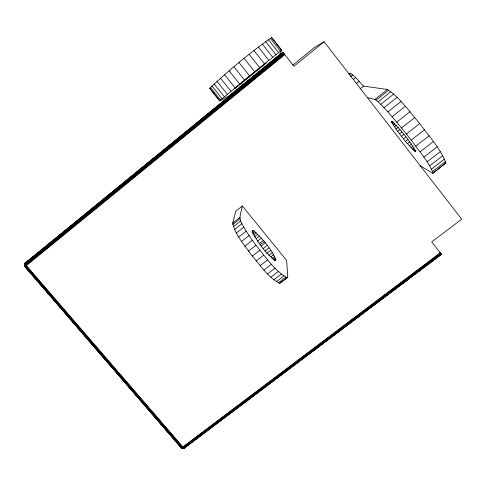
<?xml version="1.0" encoding="UTF-8"?>
<svg xmlns="http://www.w3.org/2000/svg" width="486" height="486" viewBox="0 0 486 486"><rect width="100%" height="100%" fill="white"/><g stroke="black" fill="none" stroke-linecap="round" stroke-linejoin="round"><path stroke-width="0.73" d="M283.496 52.986L25.308 263.868L24.695 264.864L25.144 266.577L181.448 447.709L182.76 448.542L182.833 446.95L26.378 265.563L25.308 263.868L25.339 262.805L24.895 263.382L26.378 265.563L284.808 54.614L282.931 52.354M174.608 439.873L181.144 447.697L182.833 446.95C183.41 449.161 186.363 448.56 182.833 446.95C180.646 447.952 182.858 449.331 182.833 446.95L440.231 252.811L441.458 254.457L439.818 252.732M219.763 100.888L209.679 88.209C229.234 70.075 249.938 52.664 271.771 37.446L281.765 50.192L279.681 54.699L229.763 95.487L219.763 100.888L209.679 88.209M182.019 448.214L182.833 446.95L183.884 448.165L184.656 448.025M181.661 447.916L181.047 447.327M181.144 447.697L24.962 266.729L24.743 266.352L26.378 265.563L24.47 265.052L24.476 264.208L24.355 265.326L26.378 265.563L24.956 266.735L35.502 278.672M287.773 277.318L286.643 260.447L242.356 206.021L235.722 211.282L232.703 223.044C235.376 235.667 245.138 245.691 252.258 256.122C260.684 265.617 268.072 277.561 279.711 283.277L287.773 277.318L279.711 283.277M33.443 256.614L25.041 263.096L24.774 264.086L26.378 265.563C23.802 265.38 24.093 266.528 26.378 265.563L24.379 264.317M24.422 265.702L24.415 264.627M26.378 265.563C24.47 265.787 24.628 262.191 24.355 264.439M287.001 277.652C273.904 270.271 265.478 256.553 255.964 245.236C250.891 238.328 245.916 231.3 241.943 223.688C237.921 218.238 241.384 211.847 242.356 206.021M283.308 52.755L25.217 263.576L24.355 265.326M183.283 448.292L182.864 448.274M182.39 448.469L183.896 447.892L441.124 253.971M24.403 264.572L25.175 263.321L283.15 52.573M183.872 448.42L184.48 447.977M24.476 264.056L283.034 52.445M182.76 448.542L183.24 448.444M420.293 165.799L432.765 173.314L445.893 162.95C440.273 148.194 428.889 136.256 419.74 123.566C409.498 111.883 400.513 98.166 387.464 89.467L363.613 86.113C359.124 81.861 355.521 75.907 349.835 73.252L348.717 74.151M183.969 448.39L183.331 448.359L182.833 446.95L181.661 448.128M445.893 162.95L432.765 173.314M24.507 263.916L26.985 261.966M219.769 100.778L254.664 71.661L281.765 50.192M229.763 95.487L279.681 54.699M25.236 262.932L282.961 52.373M283.721 53.26L25.448 264.19L24.938 265.016L25.308 266.437L182.493 448.153L182.05 448.062M283.97 53.563L25.63 264.524L25.205 265.356L25.521 266.261L181.922 447.533L182.943 447.971L440.942 253.728M284.237 53.897L25.849 264.87L25.77 266.055L182.207 447.375L182.9 447.673L440.729 253.455M284.517 54.25L26.098 265.222L26.062 265.818L182.864 447.333L440.492 253.145M292.76 65.118L314.491 47.452L324.107 41.753L461.7 219.192L431.696 241.925L440.231 252.811M324.107 41.753L293.939 66.266L284.808 54.614M349.148 74.868L350.849 73.508M350.497 76.788L352.781 74.953M353.292 79.425L355.6 77.578M356.329 83.659L359.245 81.332M360.09 88.926L363.613 86.113M367.386 97.571L374.858 99.466L387.464 89.467M374.858 99.466L376.128 100.159L388.843 90.074M376.128 100.159L378.102 101.781L390.932 91.611M378.102 101.781L380.757 104.308L393.696 94.065M232.703 223.044L239.902 217.345M232.727 224.483L239.975 218.749M233.359 226.646L240.661 220.875M380.757 104.308L384.031 107.692L397.068 97.382M234.598 229.489L241.943 223.688M384.031 107.692L387.852 111.859L400.98 101.501M236.415 232.958L243.802 227.126M238.772 236.961L246.202 231.111M387.852 111.859L392.117 116.713L405.324 106.312M251.876 232.138L253.637 230.747C262.768 238.851 271.376 248.759 275.981 260.119L275.744 260.514C265.496 253.571 257.361 242.192 252.173 230.929L252.331 230.437L253.637 230.747M391.631 122.229L391.345 121.075C400.986 129.58 409.491 140.448 415.73 151.723L415.427 151.747C406.108 143.236 398.392 132.86 391.631 122.229L392.816 121.293M241.609 241.408L249.081 235.534M252.398 233.377L254.743 231.53M392.275 123.414L394.055 122.016M392.117 116.713L396.716 122.126L409.99 111.695M253.182 234.999L256.11 232.703M393.241 124.963L395.009 123.572M254.19 236.974L257.689 234.228M394.486 126.828L396.837 124.981M244.865 246.171L252.362 240.284M255.952 238.802L259.445 236.062M395.981 128.954L398.332 127.107M396.716 122.126L401.521 127.94L414.837 117.503M257.258 241.342L261.328 238.152M397.682 131.281L400.027 129.44M248.449 251.122L255.964 245.236M259.214 243.62L263.284 240.436M399.541 133.741L401.879 131.906M260.204 244.816L264.269 241.633M261.189 246.044L265.259 242.86M401.503 136.28L403.848 134.446M401.521 127.94L406.399 133.996L419.74 123.566M252.258 256.122L259.785 250.241M263.133 248.534L267.203 245.357M403.526 138.82L405.871 136.991M264.985 251.031L269.056 247.854M405.549 141.298L407.894 139.464M256.189 261.037L263.716 255.162M433.093 172.816C427.923 160.738 418.756 150.757 411.199 140.12L424.545 129.707M266.699 253.473L270.781 250.29M407.517 143.643L409.868 141.809M268.813 255.326L272.318 252.592M409.376 145.794L411.733 143.953M270.702 256.985L273.636 254.7M411.077 147.683L413.44 145.843M260.125 265.727L267.652 259.87M415.791 146.134L429.126 135.758M271.747 258.85L274.687 256.559M412.578 149.269L414.351 147.884M273.083 259.949L275.44 258.115M413.823 150.502L415.014 149.573M274.104 260.696L275.878 259.311M414.783 151.334L415.98 150.405M263.965 270.058L271.48 264.22M420.038 151.869L433.342 141.541M267.598 273.916L275.088 268.108M423.822 157.16L437.078 146.894M270.933 277.202L278.393 271.419M273.873 279.827L281.297 274.08M427.054 161.868L440.237 151.668M276.352 281.734L283.733 276.03M33.801 256.474L35.533 254.943M36.729 254.02L37.926 253.097M39.129 252.167L40.326 251.244M429.636 165.866L442.746 155.745M278.314 282.895L285.653 277.227M431.525 169.067L444.538 159.025M432.686 171.394L445.595 161.443M441.27 254.172L184.127 448.007L182.736 448.378M441.379 254.318L183.422 448.469M184.516 448.074L441.44 254.415M184.206 448.274L184.759 447.916M183.751 448.384L184.419 448.135M183.088 448.505C184.182 448.766 182.244 448.098 182.833 446.95M183.137 448.554L183.508 448.511M182.414 448.353L182.821 448.432M182.444 448.323L181.339 447.618M182.086 448.317L181.314 447.782M181.339 447.898L181.782 448.159M229.842 95.517L230.224 95.864M181.509 447.964L25.029 266.674M181.029 447.497L181.406 447.952M36.985 280.392L38.965 282.688M39.955 283.836L60.75 307.93M61.74 309.078L63.223 310.797M64.711 312.516L66.193 314.235M67.183 315.384L87.978 339.477M89.46 341.202L90.949 342.922M91.939 344.07L93.919 346.366M94.904 347.508L115.206 371.031M116.689 372.75L118.669 375.046M119.659 376.194L140.454 400.288M141.444 401.436L142.927 403.155M144.415 404.874L145.897 406.6M146.887 407.748L167.184 431.264M168.672 432.99L170.647 435.28M171.637 436.428L173.617 438.724M214.047 83.89L224.338 96.744M211.835 85.931L222.066 98.694M210.377 87.383L220.535 100.049M220.498 78.197L230.905 91.222M216.95 81.29L227.308 94.235M229.137 70.841L239.616 83.993M224.593 74.686L235.042 87.778M239.069 62.591L249.567 75.822M234.009 66.77L244.501 79.971M249.19 54.359L259.658 67.603M244.172 58.411L254.664 71.661M258.376 47.063L268.77 60.258M253.965 50.538L264.402 63.763M270.222 38.2L280.361 51.127M268.29 39.536L278.502 52.549M265.629 41.492L275.908 54.578M262.294 44.019L272.64 57.166M406.399 133.996L411.199 140.12M271.382 37.501L281.455 50.344M25.102 266.626L24.543 265.97M280.009 55.191L279.717 54.766M24.64 265.885L24.816 266.389M24.652 266.073L24.422 265.052L24.476 265.399M24.549 266.067L24.33 265.149M266.103 62.986L235.103 88.331L266.103 62.986"/></g></svg>
